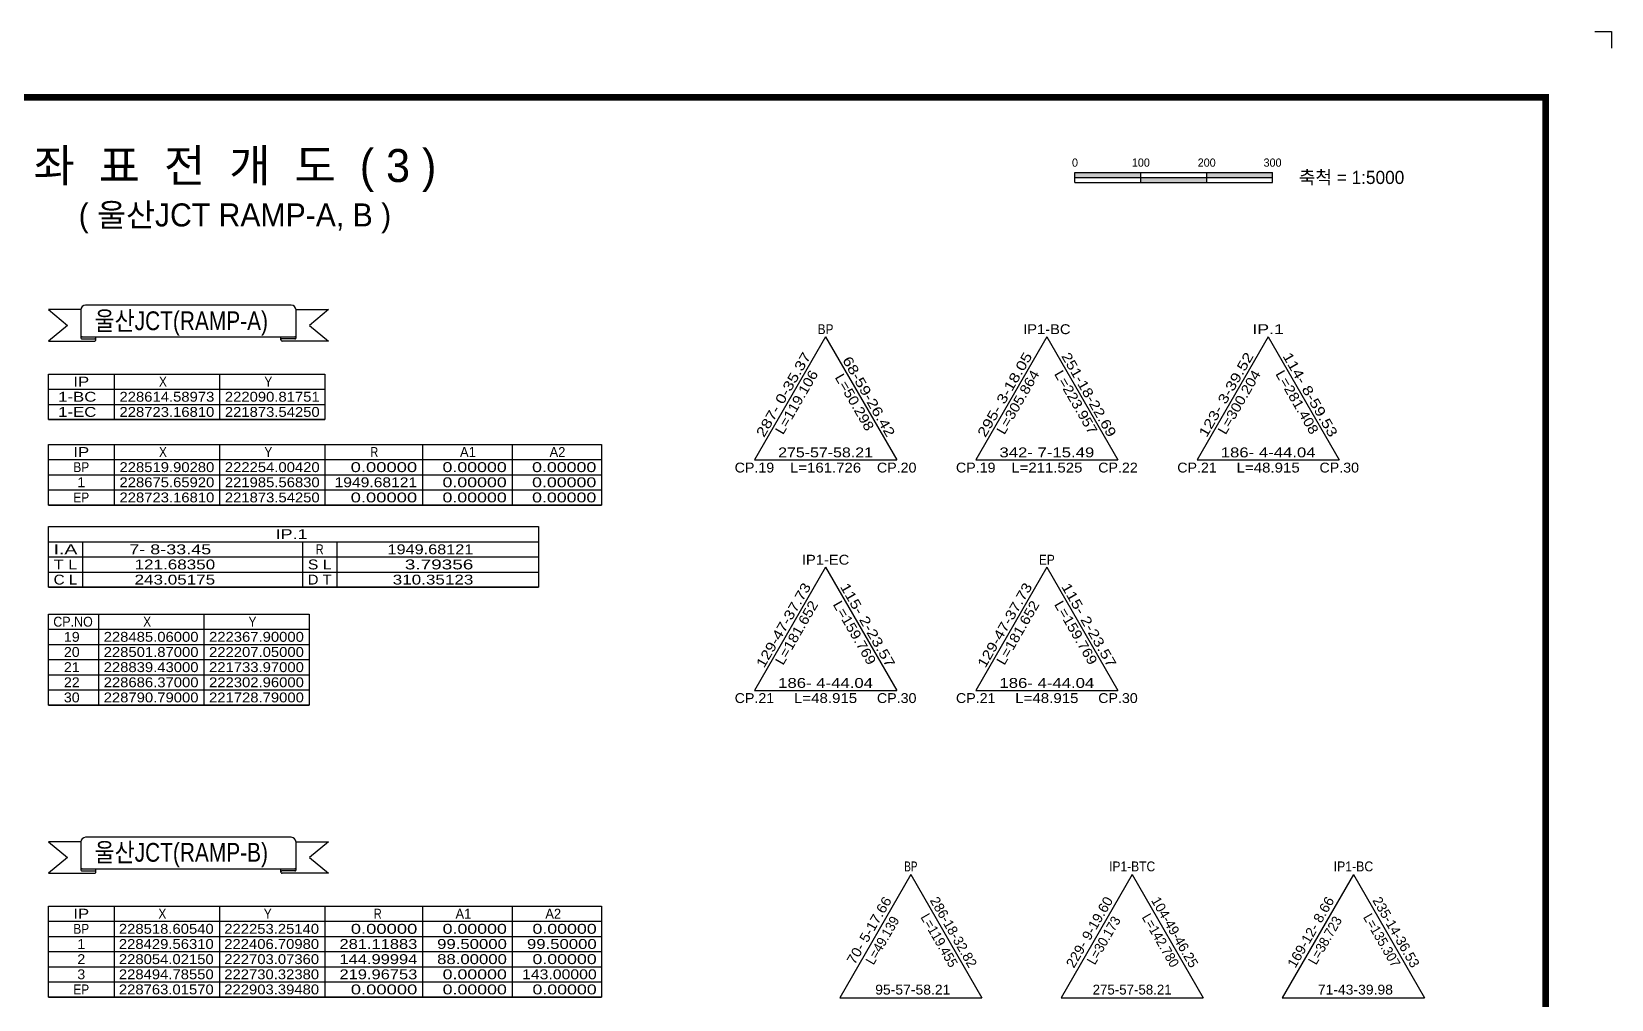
# Model space of a CAD drawing. Extents: x 226182 to 227023, y 224653 to 225247.
# Drawn here: x 226543.7 to 227023.4, y 224952.7 to 225246.6 of the extents above; entities that cross this region are included whole.
import ezdxf
from ezdxf.enums import TextEntityAlignment as Align

# ---------------------------------------------------------------- set-up
doc = ezdxf.new("R2010")
doc.units = 0
doc.header["$LTSCALE"] = 10
doc.header["$MEASUREMENT"] = 0
for name, color, linetype in [('CA-LEAL', 1, 'CONTINUOUS'), ('CA-LEAT', 3, 'CONTINUOUS'), ('CA-TABL-LIN1', 4, 'CONTINUOUS'), ('CA-TABL-LIN2', 1, 'CONTINUOUS'), ('CA-TABL-TEX1', 6, 'CONTINUOUS'), ('CA-TABL-TEX2', 3, 'CONTINUOUS'), ('CV-TABL-LIN1', 4, 'CONTINUOUS'), ('CV-TABL-LIN2', 1, 'CONTINUOUS'), ('CV-TABL-TEX1', 6, 'CONTINUOUS'), ('CV-TABL-TEX2', 3, 'CONTINUOUS'), ('CX-BORD', 3, 'CONTINUOUS'), ('CX-BORD-LIN1', 4, 'CONTINUOUS'), ('CX-BORD-LIN2', 3, 'CONTINUOUS'), ('CX-BORD-TEX2', 7, 'CONTINUOUS'), ('CX-BORD-TEX3', 6, 'CONTINUOUS'), ('CX-MISC', 2, 'CONTINUOUS'), ('CX-SCAL-LINE', 3, 'CONTINUOUS'), ('CX-SCAL-TEXT', 4, 'CONTINUOUS'), ('CX-SCALE', 7, 'CONTINUOUS'), ('CZ-LIN2', 3, 'CONTINUOUS'), ('CZ-TEX1', 6, 'CONTINUOUS')]:
    doc.layers.add(name, color=color, linetype=linetype)
doc.styles.add('SCALETEXT', font='Dotum.ttf')
doc.styles.get("Standard").update_dxf_attribs({"font": 'Dotum.ttf'})
doc.styles.add('TB_TEXT', font='Dotum.ttf')
doc.styles.add('TB_WBTXT', font='Dotum.ttf')
doc.styles.add('TB_WMTXT', font='Dotum.ttf')

# ---------------------------------------------------------------- blocks, each defined once
blk = doc.blocks.new('CXBLKA1-KHCA1')
at = {"layer": 'CX-BORD-LIN1', "const_width": 2}
blk.add_lwpolyline([(796, 0), (0, 0), (0, 554), (796, 554)], close=True, dxfattribs=at)
at = {"layer": 'CX-MISC'}
blk.add_line((811, 574), (816, 574), dxfattribs=at)
blk.add_lwpolyline([(811, 574), (816, 574), (816, 569)], dxfattribs=at)
at = {"layer": 'CX-BORD-LIN1', "style": 'TB_TEXT'}
for tag, p in [('TR_RCON4', (342.3, 27)), ('TR_RCON3', (342.3, 21)), ('TR_RCON2', (342.3, 15)), ('TR_RCON1', (342.3, 9))]:
    blk.add_attdef(tag, text='', height=3.5, dxfattribs=at).set_placement(p, align=Align.MIDDLE_LEFT)
for tag, height, p in [('TR_DGN4', 3.5, (459.12, 27)), ('TR_CHK4', 3.5, (499.12, 27)), ('TR_RNUM4', 3, (285.11, 26.64)), ('TR_RDAT4', 3.5, (317.5, 27)), ('TR_APP4', 3.5, (539.12, 27)), ('TR_RNUM3', 3, (285.11, 20.64)), ('TR_RDAT3', 3.5, (317.5, 21)), ('TR_DGN3', 3.5, (459.12, 21)), ('TR_CHK3', 3.5, (499.12, 21)), ('TR_APP3', 3.5, (539.12, 21)), ('TR_RNUM2', 3, (285.11, 14.64)), ('TR_RDAT2', 3.5, (317.5, 15)), ('TR_DGN2', 3.5, (459.12, 15)), ('TR_CHK2', 3.5, (499.12, 15)), ('TR_APP2', 3.5, (539.12, 15)), ('TR_RNUM1', 3, (285.11, 8.64)), ('TR_RDAT1', 3.5, (317.5, 9)), ('TR_DGN1', 3.5, (459.12, 9)), ('TR_CHK1', 3.5, (499.12, 9)), ('TR_APP1', 3.5, (539.12, 9))]:
    blk.add_attdef(tag, text='', height=height, dxfattribs=at).set_placement(p, align=Align.MIDDLE_CENTER)
at = {"layer": 'CX-BORD-LIN2', "style": 'TB_TEXT'}
blk.add_attdef('TD_VERSION', text='', height=3, rotation=90, dxfattribs=at).set_placement((800.5, 48.01), align=Align.MIDDLE_CENTER)
at = {"layer": 'CX-BORD-TEX2', "style": 'TB_WMTXT'}
for tag, height, p in [('TB_CNAME', 5, (15.34, 531.83)), ('TB_CSCOP', 4, (16.63, 523.83))]:
    blk.add_attdef(tag, text='', height=height, dxfattribs=at).set_placement(p, align=Align.BOTTOM_LEFT)
at = {"layer": 'CX-BORD-TEX2', "style": 'TB_WBTXT'}
for tag, height, p in [('TB_MTITIL', 10, (398, 533.33)), ('TB_STITL', 7, (398, 518.33))]:
    blk.add_attdef(tag, text='', height=height, dxfattribs=at).set_placement(p, align=Align.MIDDLE_CENTER)
at = {"layer": 'CX-BORD-TEX3', "style": 'TB_TEXT'}
for tag, height, p in [('TD_DCOMP', 4.5, (217.5, 25)), ('TD_CSECT', 4.5, (611, 25)), ('TD_DNAME_TOP', 4.5, (755, 25)), ('TD_DNAME_MAIN', 4.5, (755, 19.01)), ('TD_CCOMP', 4.5, (217.5, 15)), ('TD_HSCAL', 4.5, (626.7, 15.24)), ('TD_VSCAL', 4.5, (655.78, 15.24)), ('TD_DNAME_BOT', 3, (755, 13.65)), ('TD_CNAME', 4.5, (65, 5.75)), ('TD_FIELD', 4.5, (182.5, 5.53)), ('TD_CSTEP', 4.5, (253.24, 5.53)), ('TD_DWGCODE', 4.5, (641, 5.39)), ('TD_DWGNO', 4.5, (755, 5.39))]:
    blk.add_attdef(tag, text='', height=height, dxfattribs=at).set_placement(p, align=Align.MIDDLE_CENTER)
at = {"layer": 'CX-BORD-TEX3', "style": 'TB_TEXT', "width": 0.9}
blk.add_attdef('TD_CDIST', text='', height=4.5, dxfattribs=at).set_placement((656, 25), align=Align.MIDDLE_CENTER)
blk = doc.blocks.new('CXGSCHS-5000')
at = {"layer": 'CX-SCAL-LINE'}
h = blk.add_hatch(color=256, dxfattribs=at)
h.paths.add_polyline_path([(0, 1.5), (0, 0), (20, 0), (20, 1.5)])
h.paths.add_polyline_path([(20, 0), (20, -1.5), (40, -1.5), (40, 0)])
h.paths.add_polyline_path([(60, 0), (60, 1.5), (40, 1.5), (40, 0)])
for p, q in [((0, 1.5), (60, 1.5)), ((0, -1.5), (0, 1.5)), ((0, 0), (60, 0)), ((20, -1.5), (20, 1.5)), ((40, -1.5), (40, 1.5)), ((60, -1.5), (60, 1.5)), ((0, -1.5), (60, -1.5))]:
    blk.add_line(p, q, dxfattribs=at)
at = {"layer": 'CX-SCAL-LINE', "style": 'SCALETEXT'}
for s, p in [('0', (0, 2.5)), ('100', (20, 2.5)), ('200', (40, 2.5)), ('300', (60, 2.5))]:
    blk.add_text(s, height=2.5, dxfattribs=at).set_placement(p, align=Align.BOTTOM_CENTER)
at = {"layer": 'CX-SCAL-TEXT', "style": 'SCALETEXT'}
blk.add_text('축척 = 1:5000', height=4, dxfattribs=at).set_placement((68, 0), align=Align.MIDDLE_LEFT)

msp = doc.modelspace()

# ---------------------------------------------------------------- linework, layer by layer
at = {"layer": 'CA-LEAL', "linetype": 'Continuous'}
for p, q in [((226784.79, 225153.9), (226763.19, 225116.48)), ((226784.79, 225153.9), (226806.39, 225116.48)), ((226851.99, 225153.9), (226830.39, 225116.48)), ((226851.99, 225153.9), (226873.59, 225116.48)), ((226919.19, 225153.9), (226897.59, 225116.48)), ((226919.19, 225153.9), (226940.79, 225116.48)), ((226763.19, 225116.48), (226806.39, 225116.48)), ((226830.39, 225116.48), (226873.59, 225116.48)), ((226897.59, 225116.48), (226940.79, 225116.48)), ((226784.79, 225083.9), (226763.19, 225046.48)), ((226784.79, 225083.9), (226806.39, 225046.48)), ((226851.99, 225083.9), (226830.39, 225046.48)), ((226851.99, 225083.9), (226873.59, 225046.48)), ((226763.19, 225046.48), (226806.39, 225046.48)), ((226830.39, 225046.48), (226873.59, 225046.48)), ((226810.69, 224990.57), (226789.09, 224953.16)), ((226810.69, 224990.57), (226832.29, 224953.16)), ((226877.89, 224990.57), (226856.29, 224953.16)), ((226877.89, 224990.57), (226899.49, 224953.16)), ((226945.09, 224990.57), (226923.49, 224953.16)), ((226945.09, 224990.57), (226966.69, 224953.16)), ((226789.09, 224953.16), (226832.29, 224953.16)), ((226856.29, 224953.16), (226899.49, 224953.16)), ((226923.49, 224953.16), (226966.69, 224953.16))]:
    msp.add_line(p, q, dxfattribs=at)
at = {"layer": 'CA-TABL-LIN1'}
for p, q in [((226548.77, 225142.58), (226632.77, 225142.58)), ((226548.77, 225128.78), (226548.77, 225142.58)), ((226568.77, 225142.58), (226568.77, 225128.78)), ((226632.77, 225142.58), (226632.77, 225128.78)), ((226548.77, 225137.98), (226632.77, 225137.98)), ((226632.77, 225128.78), (226548.77, 225128.78)), ((226548.77, 225128.78), (226632.77, 225128.78)), ((226548.77, 225121.21), (226716.77, 225121.21)), ((226548.77, 225102.81), (226548.77, 225121.21)), ((226568.77, 225121.21), (226568.77, 225102.81)), ((226716.77, 225121.21), (226716.77, 225102.81)), ((226548.77, 225116.61), (226716.77, 225116.61)), ((226716.77, 225102.81), (226548.77, 225102.81)), ((226548.77, 225102.81), (226716.77, 225102.81)), ((226548.77, 225096.26), (226697.57, 225096.26)), ((226548.77, 225077.86), (226548.77, 225096.26)), ((226697.57, 225096.26), (226697.57, 225077.86)), ((226548.77, 225091.66), (226697.57, 225091.66)), ((226559.17, 225091.66), (226559.17, 225077.86)), ((226625.97, 225091.66), (226625.97, 225077.86)), ((226636.37, 225091.66), (226636.37, 225077.86)), ((226697.57, 225077.86), (226548.77, 225077.86)), ((226548.77, 225077.86), (226697.57, 225077.86)), ((226548.77, 224981.01), (226716.77, 224981.01)), ((226548.77, 224953.41), (226548.77, 224981.01)), ((226568.77, 224981.01), (226568.77, 224953.41)), ((226716.77, 224981.01), (226716.77, 224953.41)), ((226548.77, 224976.41), (226716.77, 224976.41)), ((226716.77, 224953.41), (226548.77, 224953.41)), ((226548.77, 224953.41), (226716.77, 224953.41))]:
    msp.add_line(p, q, dxfattribs=at)
at = {"layer": 'CA-TABL-LIN2'}
for p, q in [((226600.77, 225142.58), (226600.77, 225128.78)), ((226548.77, 225133.38), (226632.77, 225133.38)), ((226600.77, 225121.21), (226600.77, 225102.81)), ((226632.77, 225121.21), (226632.77, 225102.81)), ((226662.37, 225121.21), (226662.37, 225102.81)), ((226689.57, 225121.21), (226689.57, 225102.81)), ((226548.77, 225112.01), (226716.77, 225112.01)), ((226548.77, 225107.41), (226716.77, 225107.41)), ((226548.77, 225087.06), (226697.57, 225087.06)), ((226548.77, 225082.46), (226697.57, 225082.46)), ((226600.77, 224981.01), (226600.77, 224953.41)), ((226632.77, 224981.01), (226632.77, 224953.41)), ((226662.37, 224981.01), (226662.37, 224953.41)), ((226689.57, 224981.01), (226689.57, 224953.41)), ((226548.77, 224971.81), (226716.77, 224971.81)), ((226548.77, 224967.21), (226716.77, 224967.21)), ((226548.77, 224962.61), (226716.77, 224962.61)), ((226548.77, 224958.01), (226716.77, 224958.01))]:
    msp.add_line(p, q, dxfattribs=at)
at = {"layer": 'CV-TABL-LIN1'}
for p, q in [((226548.77, 225069.68), (226627.97, 225069.68)), ((226548.77, 225042.08), (226548.77, 225069.68)), ((226563.97, 225069.68), (226563.97, 225042.08)), ((226627.97, 225069.68), (226627.97, 225042.08)), ((226548.77, 225065.08), (226627.97, 225065.08)), ((226627.97, 225042.08), (226548.77, 225042.08)), ((226548.77, 225042.08), (226627.97, 225042.08))]:
    msp.add_line(p, q, dxfattribs=at)
at = {"layer": 'CV-TABL-LIN2'}
for p, q in [((226595.97, 225069.68), (226595.97, 225042.08)), ((226548.77, 225060.48), (226627.97, 225060.48)), ((226548.77, 225055.88), (226627.97, 225055.88)), ((226548.77, 225051.28), (226627.97, 225051.28)), ((226548.77, 225046.68), (226627.97, 225046.68))]:
    msp.add_line(p, q, dxfattribs=at)
at = {"layer": 'CZ-LIN2'}
for p, q in [((226548.77, 225162.14), (226554.6, 225157.36)), ((226558.66, 225162.05), (226558.66, 225153.59)), ((226622.55, 225163.48), (226560.08, 225163.48)), ((226623.98, 225153.59), (226623.98, 225162.05)), ((226633.86, 225162.14), (226628.03, 225157.36)), ((226554.6, 225157.36), (226548.77, 225152.58)), ((226628.03, 225157.36), (226633.86, 225152.58)), ((226558.95, 225153.92), (226623.68, 225153.92)), ((226558.95, 225153.27), (226562.91, 225153.27)), ((226563.22, 225152.93), (226563.22, 225153.92)), ((226619.41, 225152.93), (226619.41, 225153.92)), ((226623.68, 225153.27), (226619.72, 225153.27)), ((226622.55, 225001.9), (226560.08, 225001.9)), ((226548.77, 225000.56), (226554.6, 224995.78)), ((226558.66, 225000.47), (226558.66, 224992.02)), ((226623.98, 224992.02), (226623.98, 225000.47)), ((226633.86, 225000.56), (226628.03, 224995.78)), ((226554.6, 224995.78), (226548.77, 224991.01)), ((226558.95, 224992.34), (226623.68, 224992.34)), ((226558.95, 224991.69), (226562.91, 224991.69)), ((226563.22, 224991.35), (226563.22, 224992.34)), ((226619.41, 224991.35), (226619.41, 224992.34)), ((226623.68, 224991.69), (226619.72, 224991.69)), ((226628.03, 224995.78), (226633.86, 224991.01))]:
    msp.add_line(p, q, dxfattribs=at)
for points in [[(226558.66, 225162.14), (226548.77, 225162.14)], [(226623.97, 225162.14), (226633.86, 225162.14)], [(226548.77, 225152.58), (226562.91, 225152.58)], [(226633.86, 225152.58), (226619.72, 225152.58)], [(226558.66, 225000.56), (226548.77, 225000.56)], [(226623.97, 225000.56), (226633.86, 225000.56)], [(226548.77, 224991.01), (226562.91, 224991.01)], [(226633.86, 224991.01), (226619.72, 224991.01)]]:
    msp.add_lwpolyline(points, dxfattribs=at)
for centre, radius, start, end in [((226560.08, 225162.05), 1.43, 90, 180), ((226622.55, 225162.05), 1.43, 0, 90), ((226558.98, 225153.59), 0.326, 84.8036, 275.1964), ((226562.88, 225152.93), 0.344, 264.6456, 95.3544), ((226619.76, 225152.93), 0.344, 84.6456, 275.3544), ((226623.65, 225153.59), 0.326, 264.8036, 95.1964), ((226560.08, 225000.47), 1.43, 90, 180), ((226622.55, 225000.47), 1.43, 0, 90), ((226558.98, 224992.02), 0.326, 84.8036, 275.1964), ((226562.88, 224991.35), 0.344, 264.6456, 95.3544), ((226619.76, 224991.35), 0.344, 84.6456, 275.3544), ((226623.65, 224992.02), 0.326, 264.8036, 95.1964)]:
    msp.add_arc(centre, radius, start, end, dxfattribs=at)

# ---------------------------------------------------------------- block references
at = {"layer": 'CX-BORD'}
ref = msp.add_blockref('CXBLKA1-KHCA1', (226207.43, 224672.57), dxfattribs=at)
ref.add_attrib('TB_MTITIL', '좌  표  전  개  도  ( 3 )', dxfattribs={"layer": 'CX-BORD-TEX2', "height": 10, "style": 'TB_WBTXT'}).set_placement((226605.43, 225205.9), align=Align.MIDDLE_CENTER)
ref.add_attrib('TB_STITL', '( 울산JCT RAMP-A, B )', dxfattribs={"layer": 'CX-BORD-TEX2', "height": 7, "style": 'TB_WBTXT'}).set_placement((226605.43, 225190.9), align=Align.MIDDLE_CENTER)
at = {"layer": 'CX-SCALE'}
msp.add_blockref('CXGSCHS-5000', (226860.53, 225202.29), dxfattribs=at)

# ---------------------------------------------------------------- texts
at = {"layer": 'CA-LEAT'}
for s, rotation, width, p, p2 in [('BP', 0, 0.870901, (226782.39, 225154.7), (226787.19, 225154.7)), ('IP1-BC', 0, 0.994546, (226844.79, 225154.7), (226859.19, 225154.7)), ('IP.1', 0, 1.239306, (226914.39, 225154.7), (226923.99, 225154.7)), ('287- 0-35.37', 60, 1.054426, (226766.1, 225123.12), (226780.5, 225148.06)), (' 68-59-26.42', 300, 1.054426, (226789.08, 225148.06), (226803.48, 225123.12)), ('295- 3-18.05', 60, 1.054426, (226833.3, 225123.12), (226847.7, 225148.06)), ('251-18-22.69', 300, 1.015822, (226856.28, 225148.06), (226870.68, 225123.12)), ('123- 3-39.52', 60, 1.054426, (226900.5, 225123.12), (226914.9, 225148.06)), ('114- 8-59.53', 300, 1.054426, (226923.48, 225148.06), (226937.88, 225123.12)), ('L=119.106', 60, 1.036811, (226771.88, 225123.94), (226782.68, 225142.64)), ('L=50.298', 300, 1.043309, (226787.5, 225141.6), (226797.1, 225124.98)), ('L=305.864', 60, 1.036811, (226839.08, 225123.94), (226849.88, 225142.64)), ('L=223.957', 300, 1.036811, (226854.1, 225142.64), (226864.9, 225123.94)), ('L=300.204', 60, 1.036811, (226906.28, 225123.94), (226917.08, 225142.64)), ('L=281.408', 300, 1.036811, (226921.3, 225142.64), (226932.1, 225123.94)), ('275-57-58.21', 0, 1.015822, (226770.39, 225117.28), (226799.19, 225117.28)), ('342- 7-15.49', 0, 1.054426, (226837.59, 225117.28), (226866.39, 225117.28)), ('186- 4-44.04', 0, 1.054426, (226904.79, 225117.28), (226933.59, 225117.28)), ('CP.19', 0, 0.991258, (226757.19, 225112.68), (226769.19, 225112.68)), ('L=161.726', 0, 1.036811, (226773.99, 225112.68), (226795.59, 225112.68)), ('CP.20', 0, 0.991258, (226800.39, 225112.68), (226812.39, 225112.68)), ('CP.19', 0, 0.991258, (226824.39, 225112.68), (226836.39, 225112.68)), ('L=211.525', 0, 1.036811, (226841.19, 225112.68), (226862.79, 225112.68)), ('CP.22', 0, 0.991258, (226867.59, 225112.68), (226879.59, 225112.68)), ('CP.21', 0, 0.991258, (226891.59, 225112.68), (226903.59, 225112.68)), ('L=48.915', 0, 1.043309, (226909.59, 225112.68), (226928.79, 225112.68)), ('CP.30', 0, 0.991258, (226934.79, 225112.68), (226946.79, 225112.68)), ('IP1-EC', 0, 1.009301, (226777.59, 225084.7), (226791.99, 225084.7)), ('EP', 0, 0.905684, (226849.59, 225084.7), (226854.39, 225084.7)), ('129-47-37.73', 60, 1.015822, (226766.1, 225053.12), (226780.5, 225078.06)), ('115- 2-23.57', 300, 1.054426, (226789.08, 225078.06), (226803.48, 225053.12)), ('129-47-37.73', 60, 1.015822, (226833.3, 225053.12), (226847.7, 225078.06)), ('115- 2-23.57', 300, 1.054426, (226856.28, 225078.06), (226870.68, 225053.12)), ('L=181.652', 60, 1.036811, (226771.88, 225053.94), (226782.68, 225072.64)), ('L=159.769', 300, 1.036811, (226786.9, 225072.64), (226797.7, 225053.94)), ('L=181.652', 60, 1.036811, (226839.08, 225053.94), (226849.88, 225072.64)), ('L=159.769', 300, 1.036811, (226854.1, 225072.64), (226864.9, 225053.94)), ('186- 4-44.04', 0, 1.054426, (226770.39, 225047.28), (226799.19, 225047.28)), ('186- 4-44.04', 0, 1.054426, (226837.59, 225047.28), (226866.39, 225047.28)), ('CP.21', 0, 0.991258, (226757.19, 225042.68), (226769.19, 225042.68)), ('L=48.915', 0, 1.043309, (226775.19, 225042.68), (226794.39, 225042.68)), ('CP.30', 0, 0.991258, (226800.39, 225042.68), (226812.39, 225042.68)), ('CP.21', 0, 0.991258, (226824.39, 225042.68), (226836.39, 225042.68)), ('L=48.915', 0, 1.043309, (226842.39, 225042.68), (226861.59, 225042.68)), ('CP.30', 0, 0.991258, (226867.59, 225042.68), (226879.59, 225042.68)), ('BP', 0, 0.725751, (226808.69, 224991.57), (226812.69, 224991.57)), ('IP1-BTC', 0, 0.827957, (226870.89, 224991.57), (226884.89, 224991.57)), ('IP1-BC', 0, 0.828788, (226939.09, 224991.57), (226951.09, 224991.57)), (' 70- 5-17.66', 60, 0.9134, (226793.02, 224961.97), (226805.02, 224982.76)), ('286-18-32.82', 300, 0.846518, (226816.36, 224982.76), (226828.36, 224961.97)), ('229- 9-19.60', 60, 0.878689, (226860.22, 224961.97), (226872.22, 224982.76)), ('104-49-46.25', 300, 0.846518, (226883.56, 224982.76), (226895.56, 224961.97)), ('169-12- 8.66', 60, 0.878689, (226927.42, 224961.97), (226939.42, 224982.76)), ('235-14-36.53', 300, 0.846518, (226950.76, 224982.76), (226962.76, 224961.97)), ('L=49.139', 60, 0.869424, (226799.35, 224962.94), (226807.35, 224976.79)), ('L=119.455', 300, 0.864009, (226813.53, 224977.66), (226822.53, 224962.07)), ('L=30.173', 60, 0.869424, (226866.55, 224962.94), (226874.55, 224976.79)), ('L=142.780', 300, 0.864009, (226880.73, 224977.66), (226889.73, 224962.07)), ('L=38.723', 60, 0.869424, (226933.75, 224962.94), (226941.75, 224976.79)), ('L=135.307', 300, 0.864009, (226947.93, 224977.66), (226956.93, 224962.07)), (' 95-57-58.21', 0, 0.878689, (226798.69, 224954.16), (226822.69, 224954.16)), ('275-57-58.21', 0, 0.846518, (226865.89, 224954.16), (226889.89, 224954.16)), (' 71-43-39.98', 0, 0.878689, (226933.09, 224954.16), (226957.09, 224954.16))]:
    msp.add_text(s, height=3, rotation=rotation, dxfattribs=dict(at, width=width)).set_placement(p, p2, align=Align.FIT)
at = {"layer": 'CA-TABL-TEX1'}
for s, width, p, p2 in [('IP', 1.278959, (226556.37, 225138.78), (226561.17, 225138.78)), ('X', 0.954045, (226582.37, 225138.78), (226584.77, 225138.78)), ('Y', 0.957143, (226614.37, 225138.78), (226616.77, 225138.78)), ('  1-BC', 1.065863, (226548.94, 225134.18), (226563.34, 225134.18)), ('  1-EC', 1.082828, (226548.94, 225129.58), (226563.34, 225129.58)), ('BP', 0.870901, (226556.37, 225112.81), (226561.17, 225112.81)), ('IP', 1.278959, (226556.37, 225117.41), (226561.17, 225117.41)), ('X', 0.954045, (226582.37, 225117.41), (226584.77, 225117.41)), ('Y', 0.957143, (226614.37, 225117.41), (226616.77, 225117.41)), ('R', 0.861988, (226646.55, 225117.41), (226648.95, 225117.41)), ('A1', 0.92125, (226673.78, 225117.41), (226678.58, 225117.41)), ('A2', 0.92125, (226700.98, 225117.41), (226705.78, 225117.41)), ('1', 0.987605, (226557.57, 225108.21), (226559.97, 225108.21)), ('EP', 0.905684, (226556.37, 225103.61), (226561.17, 225103.61)), ('IP.1', 1.239306, (226617.83, 225092.46), (226627.43, 225092.46)), ('I.A', 1.328926, (226550.37, 225087.86), (226557.57, 225087.86)), ('R', 0.861988, (226629.97, 225087.86), (226632.37, 225087.86)), ('T L', 1.184729, (226550.37, 225083.26), (226557.57, 225083.26)), ('S L', 1.141161, (226627.57, 225083.26), (226634.77, 225083.26)), ('C L', 1.082497, (226550.37, 225078.66), (226557.57, 225078.66)), ('D T', 1.052231, (226627.57, 225078.66), (226634.77, 225078.66)), ('IP', 1.278959, (226556.37, 224977.21), (226561.17, 224977.21)), ('X', 0.954045, (226582.19, 224977.21), (226584.59, 224977.21)), ('Y', 0.957143, (226614.19, 224977.21), (226616.59, 224977.21)), ('R', 0.861988, (226647.61, 224977.21), (226650.01, 224977.21)), ('A1', 0.92125, (226672.41, 224977.21), (226677.21, 224977.21)), ('A2', 0.92125, (226699.69, 224977.21), (226704.49, 224977.21)), ('BP', 0.870901, (226556.37, 224972.61), (226561.17, 224972.61)), ('1', 0.987605, (226557.57, 224968.01), (226559.97, 224968.01)), ('2', 0.987605, (226557.57, 224963.41), (226559.97, 224963.41)), ('3', 0.987605, (226557.57, 224958.81), (226559.97, 224958.81)), ('EP', 0.905684, (226556.37, 224954.21), (226561.17, 224954.21))]:
    msp.add_text(s, height=3, rotation=0, dxfattribs=dict(at, width=width)).set_placement(p, p2, align=Align.FIT)
at = {"layer": 'CA-TABL-TEX2'}
for s, width, p, p2 in [('228614.58973', 1.017868, (226570.37, 225134.18), (226599.17, 225134.18)), ('222090.81751', 1.017868, (226602.37, 225134.18), (226631.17, 225134.18)), ('228723.16810', 1.017868, (226570.37, 225129.58), (226599.17, 225129.58)), ('221873.54250', 1.017868, (226602.37, 225129.58), (226631.17, 225129.58)), ('228519.90280', 1.017868, (226570.37, 225112.81), (226599.17, 225112.81)), ('222254.00420', 1.017868, (226602.37, 225112.81), (226631.17, 225112.81)), ('    0.00000', 1.215898, (226634.37, 225112.81), (226660.77, 225112.81)), ('   0.00000', 1.18109, (226663.97, 225112.81), (226687.97, 225112.81)), ('   0.00000', 1.18109, (226691.17, 225112.81), (226715.17, 225112.81)), ('228675.65920', 1.017868, (226570.37, 225108.21), (226599.17, 225108.21)), ('221985.56830', 1.017868, (226602.37, 225108.21), (226631.17, 225108.21)), (' 1949.68121', 1.063387, (226634.37, 225108.21), (226660.77, 225108.21)), ('   0.00000', 1.18109, (226663.97, 225108.21), (226687.97, 225108.21)), ('   0.00000', 1.18109, (226691.17, 225108.21), (226715.17, 225108.21)), ('228723.16810', 1.017868, (226570.37, 225103.61), (226599.17, 225103.61)), ('221873.54250', 1.017868, (226602.37, 225103.61), (226631.17, 225103.61)), ('    0.00000', 1.215898, (226634.37, 225103.61), (226660.77, 225103.61)), ('   0.00000', 1.18109, (226663.97, 225103.61), (226687.97, 225103.61)), ('   0.00000', 1.18109, (226691.17, 225103.61), (226715.17, 225103.61)), (' 7- 8-33.45', 1.107136, (226571.83, 225087.86), (226598.23, 225087.86)), (' 7- 8-33.45', 1.107136, (226571.83, 225087.86), (226598.23, 225087.86)), ('  1949.68121', 1.098463, (226649.03, 225087.86), (226677.83, 225087.86)), ('   121.68350', 1.143744, (226570.63, 225083.26), (226599.43, 225083.26)), ('     3.79356', 1.246512, (226649.03, 225083.26), (226677.83, 225083.26)), ('   243.05175', 1.143744, (226570.63, 225078.66), (226599.43, 225078.66)), ('   310.35123', 1.143744, (226649.03, 225078.66), (226677.83, 225078.66)), ('228518.60540', 1.017868, (226570.19, 224972.61), (226598.99, 224972.61)), ('222253.25140', 1.017868, (226602.19, 224972.61), (226630.99, 224972.61)), ('    0.00000', 1.215898, (226634.41, 224972.61), (226660.81, 224972.61)), ('   0.00000', 1.18109, (226664.01, 224972.61), (226688.01, 224972.61)), ('   0.00000', 1.18109, (226691.29, 224972.61), (226715.29, 224972.61)), ('228429.56310', 1.017868, (226570.19, 224968.01), (226598.99, 224968.01)), ('222406.70980', 1.017868, (226602.19, 224968.01), (226630.99, 224968.01)), ('  281.11883', 1.109788, (226634.41, 224968.01), (226660.81, 224968.01)), ('  99.50000', 1.12369, (226664.01, 224968.01), (226688.01, 224968.01)), ('  99.50000', 1.12369, (226691.29, 224968.01), (226715.29, 224968.01)), ('228054.02150', 1.017868, (226570.19, 224963.41), (226598.99, 224963.41)), ('222703.07360', 1.017868, (226602.19, 224963.41), (226630.99, 224963.41)), ('  144.99994', 1.109788, (226634.41, 224963.41), (226660.81, 224963.41)), ('  88.00000', 1.12369, (226664.01, 224963.41), (226688.01, 224963.41)), ('   0.00000', 1.18109, (226691.29, 224963.41), (226715.29, 224963.41)), ('228494.78550', 1.017868, (226570.19, 224958.81), (226598.99, 224958.81)), ('222730.32380', 1.017868, (226602.19, 224958.81), (226630.99, 224958.81)), ('  219.96753', 1.109788, (226634.41, 224958.81), (226660.81, 224958.81)), ('   0.00000', 1.18109, (226664.01, 224958.81), (226688.01, 224958.81)), (' 143.00000', 1.07161, (226691.29, 224958.81), (226715.29, 224958.81)), ('228763.01570', 1.017868, (226570.19, 224954.21), (226598.99, 224954.21)), ('222903.39480', 1.017868, (226602.19, 224954.21), (226630.99, 224954.21)), ('    0.00000', 1.215898, (226634.41, 224954.21), (226660.81, 224954.21)), ('   0.00000', 1.18109, (226664.01, 224954.21), (226688.01, 224954.21)), ('   0.00000', 1.18109, (226691.29, 224954.21), (226715.29, 224954.21))]:
    msp.add_text(s, height=3, rotation=0, dxfattribs=dict(at, width=width)).set_placement(p, p2, align=Align.FIT)
at = {"layer": 'CV-TABL-TEX1'}
for s, width, p, p2 in [('CP.NO', 0.90374, (226550.27, 225065.88), (226562.27, 225065.88)), ('X', 0.954045, (226577.57, 225065.88), (226579.97, 225065.88)), ('Y', 0.957143, (226609.57, 225065.88), (226611.97, 225065.88)), ('19', 0.987605, (226553.49, 225061.28), (226558.29, 225061.28)), ('20', 0.987605, (226553.49, 225056.68), (226558.29, 225056.68)), ('21', 0.987605, (226553.49, 225052.08), (226558.29, 225052.08)), ('22', 0.987605, (226553.49, 225047.48), (226558.29, 225047.48)), ('30', 0.987605, (226553.49, 225042.88), (226558.29, 225042.88))]:
    msp.add_text(s, height=3, rotation=0, dxfattribs=dict(at, width=width)).set_placement(p, p2, align=Align.FIT)
at = {"layer": 'CV-TABL-TEX2', "width": 1.017868}
for s, p, p2 in [('228485.06000', (226565.57, 225061.28), (226594.37, 225061.28)), ('222367.90000', (226597.57, 225061.28), (226626.37, 225061.28)), ('228501.87000', (226565.57, 225056.68), (226594.37, 225056.68)), ('222207.05000', (226597.57, 225056.68), (226626.37, 225056.68)), ('228839.43000', (226565.57, 225052.08), (226594.37, 225052.08)), ('221733.97000', (226597.57, 225052.08), (226626.37, 225052.08)), ('228686.37000', (226565.57, 225047.48), (226594.37, 225047.48)), ('222302.96000', (226597.57, 225047.48), (226626.37, 225047.48)), ('228790.79000', (226565.57, 225042.88), (226594.37, 225042.88)), ('221728.79000', (226597.57, 225042.88), (226626.37, 225042.88))]:
    msp.add_text(s, height=3, rotation=0, dxfattribs=at).set_placement(p, p2, align=Align.FIT)
at = {"layer": 'CZ-TEX1', "width": 0.85}
for s, p in [('울산JCT(RAMP-A)', (226562.82, 225155.91)), ('울산JCT(RAMP-B)', (226562.82, 224994.49))]:
    msp.add_text(s, height=5.7, rotation=0, dxfattribs=at).set_placement(p)

doc.saveas('drawing.dxf')
